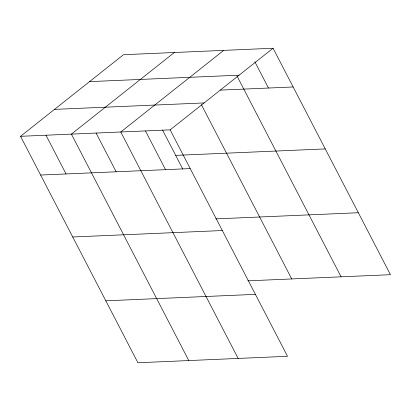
<?xml version="1.0" encoding="UTF-8"?>
<svg xmlns="http://www.w3.org/2000/svg" width="411" height="411" viewBox="0 0 411 411"><rect width="100%" height="100%" fill="white"/><g stroke="black" fill="none" stroke-linecap="round" stroke-linejoin="round"><path stroke-width="0.62" d="M20.55 136.313L170.133 129.861L287.51 356.301L137.926 362.754L20.55 136.313L123.49 54.699L273.074 48.246L390.45 274.687L247.859 280.836M174.351 52.505L71.406 134.12L188.783 360.56M223.712 50.373L120.772 131.993L238.144 358.433M170.133 129.861L273.074 48.246M89.521 81.63L239.104 75.177M220.373 90.112L293.151 86.973M54.519 109.383L204.103 102.93M175.677 155.373L325.26 148.921M40.622 175.04L190.206 168.592M215.749 218.893L358.341 212.739M72.732 236.988L222.315 230.535M105.817 300.811L255.401 294.358M254.887 61.84L268.47 88.036M236.998 76.004L341.089 276.814M201.431 104.748L291.728 278.946M162.54 130.03L182.767 169.049M145.453 130.924L165.525 169.656M96.087 133.056L116.164 171.783M45.981 135.219L66.053 173.945"/></g></svg>
